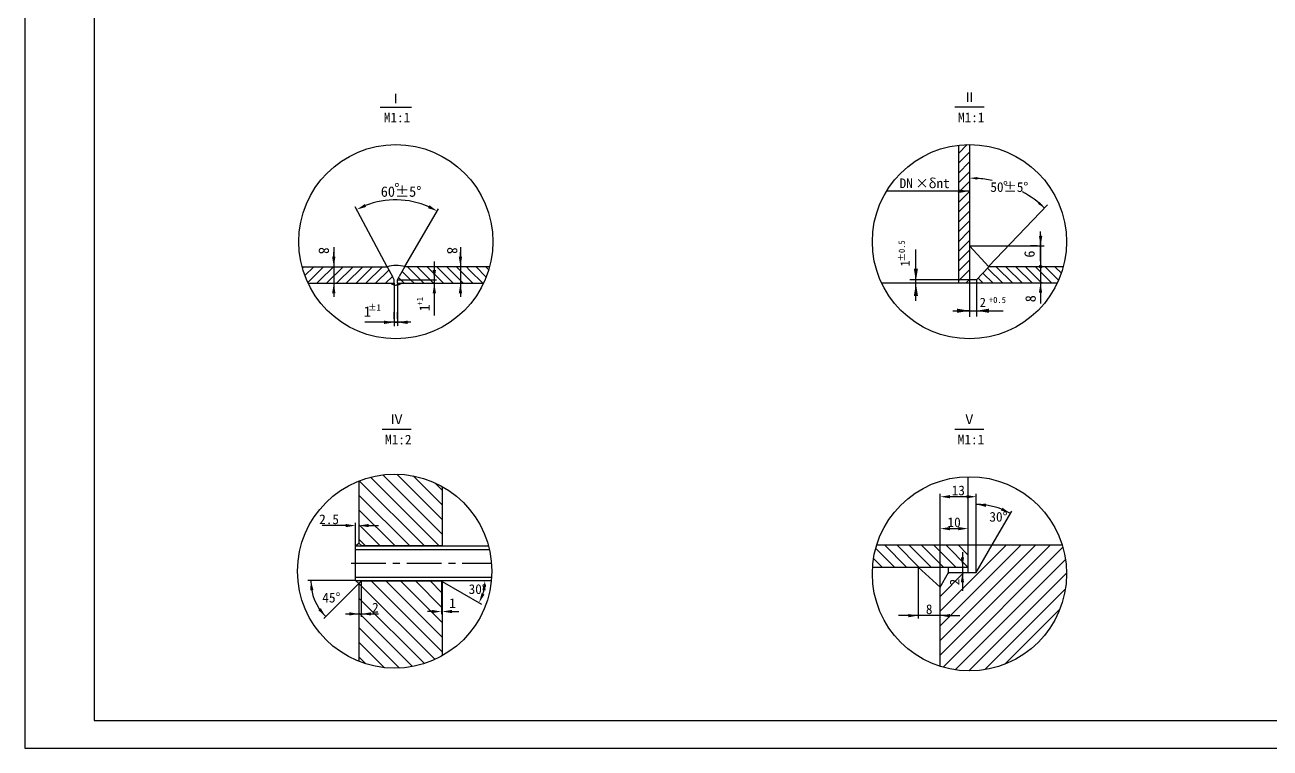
# Model space of a CAD drawing. Extents: x -6305 to 2454, y -6155 to 5940.
# Drawn here: x -6305 to -1818, y 0 to 2607 of the extents above; entities that cross this region are included whole.
import ezdxf

# ---------------------------------------------------------------- set-up
doc = ezdxf.new("R2010")
doc.units = 0
doc.header["$LTSCALE"] = 50
doc.header["$MEASUREMENT"] = 0
doc.linetypes.add('CENTERX2', pattern=[4, 2.5, -0.5, 0.5, -0.5])
doc.layers.get('0').update_dxf_attribs({"linetype": 'CONTINUOUS'})
doc.layers.get('DEFPOINTS').update_dxf_attribs({"linetype": 'CONTINUOUS'})
doc.layers.add('LAYER1', color=7, linetype='CONTINUOUS')
doc.styles.get("Standard").update_dxf_attribs({"font": 'SIMFANG.TTF'})
doc.styles.add('style1', font='SIMFANG.TTF')

msp = doc.modelspace()

# ---------------------------------------------------------------- hatches: boundary and pattern name
h = msp.add_hatch()
h.set_pattern_fill('ANSI31', color=4, scale=300, angle=90, style=0)
h.paths.add_polyline_path([(-4804.3, 729.9), (-4801.4, 731.6), (-4801.4, 943.2, 0.225703), (-5101.4, 963.3), (-5101.4, 738.7), (-5092.7, 729.9)])
h.paths.add_polyline_path([(-5101.4, 483.8), (-5101.4, 312.5, 0.225703), (-4801.4, 332.5), (-4801.4, 600.8), (-4804.3, 602.4), (-5092.7, 602.4), (-5092.7, 483.8)])
h.paths.add_polyline_path([(-5092.7, 602.4), (-5101.4, 593.7), (-5101.4, 483.8), (-5092.7, 483.8)])
h.paths.add_polyline_path([(-5058.9, 532.6), (-5025.3, 532.6), (-5025.3, 480.1), (-5058.9, 480.1)], flags=24)
h = msp.add_hatch()
h.set_pattern_fill('ANSI31', color=4, scale=250, angle=90, style=0)
h.paths.add_polyline_path([(-3006.3, 732.5), (-3235.2, 732.5, 0.058333), (-3250.2, 652.5), (-3006.3, 652.5)])
h.paths.add_polyline_path([(-2906.3, 732.5), (-3006.3, 732.5), (-3006.3, 652.5), (-2906.3, 652.5)])
h = msp.add_hatch()
h.set_pattern_fill('ANSI31', color=4, scale=300, style=0)
h.paths.add_polyline_path([(-2876.3, 632.5), (-2976.3, 632.5), (-3006.3, 580.5), (-3006.3, 294.7, 0.506821), (-2551, 628.5, 0.075532), (-2566.8, 732.5), (-2818.6, 732.5)])
h.paths.add_polyline_path([(-2980.8, 581.6), (-2980.8, 615.1), (-2928.3, 615.1), (-2928.3, 581.6)], flags=24)

# ---------------------------------------------------------------- linework, layer by layer
at = {"color": 1}
for p, q in [((-6055.2, 5840), (-6055.2, 100)), ((-2941, 2173.2), (-2941, 1675.5)), ((-2901, 2175.5), (-2901, 1675.5)), ((-2831, 1735.5), (-2901, 1810.5)), ((-5306.6, 1735.5), (-4999.6, 1735.5)), ((-4999.6, 1735.5), (-4980.8, 1700.4)), ((-4935.6, 1735.7), (-4955.8, 1700.4)), ((-4935.6, 1735.7), (-4630.1, 1735.7)), ((-2831, 1735.5), (-2876, 1688)), ((-2562.8, 1735.5), (-2831, 1735.5)), ((-5284.6, 1675.5), (-4974.7, 1675.5)), ((-4974.7, 1675.4), (-4974.6, 1687.9)), ((-4962.1, 1675.7), (-4962.1, 1688)), ((-4962.1, 1675.7), (-4652.1, 1675.7)), ((-2901, 1675.5), (-3217.2, 1675.5)), ((-2876, 1688), (-2876, 1675.5)), ((-2584.8, 1675.5), (-2876, 1675.5)), ((-5101.4, 963.3), (-5101.4, 738.7)), ((-4801.4, 943.2), (-4801.4, 728.7)), ((-2906.3, 978.5), (-2906.3, 652.5)), ((-5113.9, 728.7), (-5101.4, 738.7)), ((-5113.9, 728.7), (-4634.5, 728.7)), ((-5113.9, 603.7), (-5113.9, 728.7)), ((-5101.4, 738.7), (-5091.4, 728.7)), ((-5092.7, 729.9), (-4804.3, 729.9)), ((-4804.3, 729.9), (-4801.4, 731.6)), ((-4804.3, 729.9), (-4804.3, 728.7)), ((-3235.2, 732.5), (-2566.8, 732.5)), ((-2876.3, 632.5), (-2818.6, 732.5)), ((-5113.9, 716.2), (-4631.4, 716.2)), ((-3250.2, 652.5), (-2906.3, 652.5)), ((-3086.3, 652.5), (-3006.3, 580.5)), ((-3006.3, 580.5), (-2976.3, 632.5)), ((-2976.3, 632.5), (-2876.3, 632.5)), ((-5113.9, 616.2), (-4623.2, 616.2)), ((-5113.9, 603.7), (-4624.2, 603.7)), ((-5113.9, 603.7), (-5101.4, 593.7)), ((-5101.4, 593.7), (-5091.4, 603.7)), ((-5101.4, 593.7), (-5101.4, 312.5)), ((-5092.7, 602.4), (-4804.3, 602.4)), ((-4804.3, 602.4), (-4804.3, 603.7)), ((-4804.3, 602.4), (-4801.4, 600.8)), ((-4801.4, 603.7), (-4801.4, 332.5)), ((-3006.3, 294.7), (-3006.3, 580.5)), ((-6055.2, 100), (2004.8, 100))]:
    msp.add_line(p, q, dxfattribs=at)
at = {"color": 2}
for p, q in [((-5024.9, 2311), (-4911.9, 2311)), ((-2953.4, 2311.3), (-2848.6, 2311.3)), ((-5018.2, 1149.8), (-4913.4, 1149.8)), ((-2954.2, 1150.1), (-2849.4, 1150.1))]:
    msp.add_line(p, q, dxfattribs=at)
at = {"color": 4}
for p, q in [((-2941, 2143.7), (-2909.3, 2175.4)), ((-2941, 2108.3), (-2901, 2148.3)), ((-2941, 2073), (-2901, 2113)), ((-2941, 2037.6), (-2901, 2077.6)), ((-2935.5, 2007.7), (-2901, 2042.3)), ((-2901, 2007.7), (-2979.1, 2007.7)), ((-2941, 2002.3), (-2935.6, 2007.7)), ((-2941, 1966.9), (-2901, 2006.9)), ((-2941, 1931.6), (-2901, 1971.6)), ((-2941, 1896.2), (-2901, 1936.2)), ((-2941, 1860.8), (-2901, 1900.8)), ((-2941, 1825.5), (-2901, 1865.5)), ((-2644.6, 1826.5), (-2644.6, 1862.5)), ((-2941, 1790.1), (-2901, 1830.1)), ((-2901, 1810.5), (-2632.1, 1810.5)), ((-2657.1, 1810.5), (-2680.6, 1810.5)), ((-2644.6, 1755.5), (-2644.6, 1830.5)), ((-5192, 1751.4), (-5192, 1787.4)), ((-4735.5, 1751.6), (-4735.5, 1787.6)), ((-2941, 1754.8), (-2901, 1794.8)), ((-2941, 1719.4), (-2901, 1759.4)), ((-5305.1, 1729.9), (-5299.4, 1735.5)), ((-5296.3, 1703.2), (-5264, 1735.5)), ((-5285.9, 1678.3), (-5243.3, 1721)), ((-5243.3, 1721), (-5228.7, 1735.5)), ((-5243.3, 1685.6), (-5193.3, 1735.5)), ((-5218, 1675.5), (-5158, 1735.5)), ((-5182.6, 1675.5), (-5122.6, 1735.5)), ((-5147.3, 1675.5), (-5087.3, 1735.5)), ((-5111.9, 1675.5), (-5051.9, 1735.5)), ((-5076.6, 1675.5), (-5016.5, 1735.5)), ((-5041.2, 1675.5), (-4993.2, 1723.5)), ((-4915, 1687.8), (-4945.5, 1718.4)), ((-4879.6, 1687.9), (-4927.5, 1735.7)), ((-4844.3, 1687.9), (-4892.1, 1735.7)), ((-4808.9, 1687.9), (-4856.8, 1735.7)), ((-4761.4, 1675.7), (-4821.4, 1735.7)), ((-4726, 1675.7), (-4786, 1735.7)), ((-4701.6, 1686.6), (-4750.7, 1735.7)), ((-4701.6, 1721.9), (-4715.3, 1735.7)), ((-4655.3, 1675.7), (-4701.6, 1721.9)), ((-4642.4, 1698.1), (-4680, 1735.7)), ((-4633.3, 1724.4), (-4644.6, 1735.7)), ((-2937.1, 1688), (-2901, 1724.1)), ((-2815.8, 1675.5), (-2852.8, 1712.5)), ((-2780.4, 1675.5), (-2835.6, 1730.7)), ((-2745.1, 1675.5), (-2805.1, 1735.5)), ((-2709.7, 1675.5), (-2769.7, 1735.5)), ((-2674.3, 1675.5), (-2734.3, 1735.5)), ((-2644.6, 1681.1), (-2699, 1735.5)), ((-2644.6, 1716.5), (-2663.6, 1735.5)), ((-2648.6, 1735.5), (-2644.6, 1739.5)), ((-2648.6, 1736), (-2645.1, 1739.5)), ((-2648.6, 1735.1), (-2648.2, 1735.5)), ((-2648.5, 1736.6), (-2645.6, 1739.4)), ((-2648.5, 1734.7), (-2647.7, 1735.5)), ((-2648.4, 1734.4), (-2647.3, 1735.5)), ((-2648.3, 1734), (-2646.9, 1735.5)), ((-2648.2, 1735.5), (-2644.6, 1739.1)), ((-2648.2, 1737.3), (-2646.3, 1739.1)), ((-2648.2, 1733.7), (-2646.4, 1735.5)), ((-2648, 1733.5), (-2646, 1735.5)), ((-2647.9, 1733.2), (-2645.5, 1735.5)), ((-2647.7, 1735.5), (-2644.6, 1738.7)), ((-2647.7, 1732.9), (-2645.1, 1735.5)), ((-2647.5, 1732.7), (-2644.7, 1735.5)), ((-2647.3, 1735.5), (-2644.6, 1738.2)), ((-2647.2, 1732.5), (-2644.6, 1735.1)), ((-2647, 1732.3), (-2644.6, 1734.7)), ((-2646.9, 1735.5), (-2644.6, 1737.8)), ((-2646.7, 1732.1), (-2644.6, 1734.2)), ((-2646.4, 1735.5), (-2644.6, 1737.3)), ((-2646.4, 1731.9), (-2644.6, 1733.8)), ((-2646.1, 1731.8), (-2644.6, 1733.4)), ((-2646, 1735.5), (-2644.6, 1736.9)), ((-2645.8, 1731.7), (-2644.6, 1732.9)), ((-2645.5, 1735.5), (-2644.6, 1736.5)), ((-2645.5, 1731.6), (-2644.6, 1732.5)), ((-2645.1, 1735.5), (-2644.6, 1736)), ((-2645.1, 1731.5), (-2644.6, 1732)), ((-2644.7, 1735.5), (-2644.6, 1735.6)), ((-2644.7, 1731.5), (-2644.6, 1731.6)), ((-2644.6, 1739.1), (-2644.2, 1739.5)), ((-2644.6, 1738.2), (-2643.5, 1739.4)), ((-2644.6, 1738.7), (-2643.8, 1739.4)), ((-2644.6, 1737.8), (-2643.1, 1739.2)), ((-2644.6, 1737.3), (-2642.8, 1739.1)), ((-2644.6, 1736.9), (-2642.5, 1739)), ((-2644.6, 1736.5), (-2642.3, 1738.8)), ((-2644.6, 1736), (-2642, 1738.6)), ((-2644.6, 1735.6), (-2641.8, 1738.4)), ((-2644.6, 1731.6), (-2640.7, 1735.5)), ((-2644.6, 1732), (-2641.1, 1735.5)), ((-2644.6, 1732.5), (-2641.6, 1735.5)), ((-2644.6, 1732.9), (-2642, 1735.5)), ((-2644.6, 1733.4), (-2642.4, 1735.5)), ((-2644.6, 1733.8), (-2642.9, 1735.5)), ((-2644.6, 1734.2), (-2643.3, 1735.5)), ((-2644.6, 1734.7), (-2643.8, 1735.5)), ((-2644.6, 1735.1), (-2644.2, 1735.5)), ((-2644.6, 1719.5), (-2644.6, 1683.5)), ((-2603.6, 1675.5), (-2644.6, 1716.5)), ((-2644.2, 1735.5), (-2641.6, 1738.2)), ((-2644.2, 1731.5), (-2640.6, 1735.2)), ((-2643.8, 1735.5), (-2641.4, 1737.9)), ((-2643.7, 1731.6), (-2640.7, 1734.6)), ((-2643.3, 1735.5), (-2641.2, 1737.6)), ((-2643.1, 1731.8), (-2640.9, 1734)), ((-2642.9, 1735.5), (-2641, 1737.4)), ((-2642.4, 1735.5), (-2640.9, 1737.1)), ((-2642, 1735.5), (-2640.8, 1736.7)), ((-2641.8, 1732.6), (-2641.7, 1732.7)), ((-2641.6, 1735.5), (-2640.7, 1736.4)), ((-2641.1, 1735.5), (-2640.6, 1736)), ((-2640.7, 1735.5), (-2640.6, 1735.6)), ((-2579.6, 1686.9), (-2628.3, 1735.5)), ((-2569.8, 1712.4), (-2592.9, 1735.5)), ((-5253.3, 1675.5), (-5243.3, 1685.6)), ((-5005.8, 1675.5), (-4980.9, 1700.5)), ((-4950.3, 1687.8), (-4958.1, 1695.7)), ((-4938.2, 1675.7), (-4950.3, 1687.8)), ((-4902.8, 1675.7), (-4915, 1687.8)), ((-4867.5, 1675.7), (-4879.6, 1687.9)), ((-4832.1, 1675.7), (-4844.3, 1687.9)), ((-4796.8, 1675.7), (-4808.9, 1687.9)), ((-4690.7, 1675.7), (-4701.6, 1686.6)), ((-2876, 1688), (-3115.5, 1688)), ((-2941, 1684.1), (-2937.1, 1688)), ((-2914.2, 1675.5), (-2901.7, 1688)), ((-2901.7, 1688), (-2901, 1688.7)), ((-2901, 1675.5), (-2901, 1554.8)), ((-2876, 1675.5), (-2876, 1555.7)), ((-2851.1, 1675.5), (-2870, 1694.4)), ((-2639, 1675.5), (-2644.6, 1681.1)), ((-4829.6, 1639.7), (-4829.6, 1560)), ((-4974.6, 1547.5), (-4974.6, 1571)), ((-4962.2, 1547.5), (-4962.2, 1571)), ((-5010.6, 1535), (-5046.6, 1535)), ((-4974.6, 1535), (-4962.2, 1535)), ((-3006.3, 632.5), (-3006.3, 916.2)), ((-2911.3, 906.2), (-2971.3, 906.2)), ((-2876.3, 632.5), (-2876.3, 916.2)), ((-2818.6, 732.5), (-2748.2, 854.3)), ((-5113.9, 728.7), (-5113.9, 812.2)), ((-5148.9, 802.2), (-5234, 802.2)), ((-5066.4, 802.2), (-5031.4, 802.2)), ((-3006.3, 580.5), (-3006.3, 801.2)), ((-2971.3, 791.2), (-2941.3, 791.2)), ((-2926.3, 706.8), (-2926.3, 567.2)), ((-3086.3, 652.5), (-3086.3, 467.6)), ((-2976.3, 632.5), (-2976.3, 652.5)), ((-2906.3, 652.5), (-2906.3, 632.5)), ((-5113.9, 603.7), (-5284.9, 603.7)), ((-5101.4, 593.7), (-5228.2, 466.9)), ((-5092.7, 602.4), (-5092.7, 473.8)), ((-4804.3, 602.4), (-4804.3, 482.3)), ((-4801.4, 600.8), (-4659.6, 518.9)), ((-5149.6, 483.8), (-5031.4, 483.8)), ((-4839.3, 492.3), (-4854.1, 492.3)), ((-4766.4, 492.3), (-4741.8, 492.3)), ((-2971.3, 477.6), (-3156.3, 477.6)), ((-2971.3, 477.6), (-2936.3, 477.6))]:
    msp.add_line(p, q, dxfattribs=at)
at = {"color": 4, "linetype": 'ByBlock'}
for p, q in [((-2901, 2007.7), (-3197.2, 2007.6)), ((-4999.6, 1735.5), (-5114.9, 1951.6)), ((-4935.6, 1735.7), (-4814.2, 1943.5)), ((-2832.1, 1736.7), (-2619.5, 1958.5)), ((-2644.6, 1850.5), (-2644.6, 1602.2)), ((-5191.9, 1806.2), (-5192, 1627)), ((-4735.5, 1806.4), (-4735.6, 1627.1)), ((-3094.1, 1611.9), (-3094.1, 1797.3)), ((-4829.7, 1754), (-4829.7, 1574.1)), ((-4974.7, 1675.5), (-4974.6, 1521.5)), ((-4962.1, 1675.7), (-4962.3, 1522)), ((-4962.1, 1687.8), (-4822.1, 1687.9)), ((-2960.6, 1576.7), (-2779.7, 1576.2)), ((-2898.5, 1576.6), (-2921, 1576.6)), ((-4914, 1535), (-5080, 1534.9))]:
    msp.add_line(p, q, dxfattribs=at)
at = {"color": 2, "linetype": 'CENTERX2'}
msp.add_line((-5128.9, 666.2), (-4623.6, 666.2), dxfattribs=at)
at = {"color": 2}
msp.add_lwpolyline([(-6305.2, 0), (2104.8, 0), (2104.8, 5940), (-6305.2, 5940)], close=True, dxfattribs=at)
for centre in [(-4968.4, 1825.5), (-2901, 1825.5), (-4972.5, 637.9), (-2901, 628.5)]:
    msp.add_circle(centre, 350, dxfattribs=at)
at = {"color": 4}
msp.add_circle((-2644.6, 1735.5), 4.02, dxfattribs=at)
for centre, radius, start, end in [((-2901, 1661.6), 393.3, 78.0295, 85.9201), ((-4969.1, 1678.4), 298.1, 66.4374, 111.3691), ((-2901, 1661.6), 393.3, 46.5167, 60.9101), ((-2876.3, 632.5), 246.2, 60, 90), ((-4806.4, 603.7), 159.5, 330, 330), ((-5091.4, 603.7), 183.5, 180, 225), ((-4806.4, 603.7), 159.5, 342.5965, 347.4035)]:
    msp.add_arc(centre, radius, start, end, dxfattribs=at)
at = {"color": 1}
msp.add_arc((-4967.3, 1613.1), 126.6, 75.5056, 104.7752, dxfattribs=at)
for points in [[(-4986.9, 1675.5), (-4977.5, 1670.1), (-4971.6, 1669.3), (-4966.9, 1668.8), (-4966.9, 1668.8)], [(-4946.7, 1675.5), (-4956, 1670.1), (-4962, 1669.3), (-4966.7, 1668.8), (-4966.7, 1668.8)]]:
    msp.add_open_spline(points, degree=3, knots=[0, 0, 0, 0, 8.84578, 12.43447, 12.43447, 12.43447, 12.43447], dxfattribs=at)
at = {"color": 4, "linetype": 'ByBlock'}
msp.add_point((-4956.1, 1535), dxfattribs=at)
at = {"color": 4}
for points in [[(-2873.2, 2049.3), (-2872.9, 2058.6), (-2901, 2054.9)], [(-2937, 2013.7), (-2937, 2001.7), (-2901, 2007.7)], [(-5075.3, 1950.7), (-5080.1, 1961.3), (-5109.5, 1941.4)], [(-4847.3, 1956.9), (-4852.6, 1946.5), (-4818.7, 1935.8)], [(-2648.3, 1969), (-2654.4, 1962), (-2630.4, 1947)], [(-2650.6, 1846.5), (-2638.6, 1846.5), (-2644.6, 1810.5)], [(-5198, 1771.4), (-5186, 1771.4), (-5192, 1735.4)], [(-4741.5, 1771.6), (-4729.5, 1771.6), (-4735.5, 1735.6)], [(-4835.6, 1723.9), (-4823.6, 1723.9), (-4829.6, 1687.9)], [(-5198, 1639.5), (-5186, 1639.5), (-5192, 1675.5)], [(-4835.6, 1639.7), (-4823.6, 1639.7), (-4829.6, 1675.7)], [(-4741.5, 1639.7), (-4729.5, 1639.7), (-4735.5, 1675.7)], [(-2650.9, 1641.5), (-2638.9, 1641.5), (-2644.9, 1677.5)], [(-5010.6, 1541), (-5010.6, 1529), (-4974.6, 1535)], [(-4926.2, 1541), (-4926.2, 1529), (-4962.2, 1535)], [(-2971.3, 912.1), (-2971.3, 900.4), (-3006.3, 906.2)], [(-2911.3, 912.1), (-2911.3, 900.4), (-2876.3, 906.2)], [(-2842, 869.7), (-2840.9, 881.3), (-2876.3, 878.6)], [(-2781.9, 866.5), (-2787.1, 856.1), (-2753.2, 845.7)], [(-5148.9, 808.1), (-5148.9, 796.4), (-5113.9, 802.2)], [(-5066.4, 808.1), (-5066.4, 796.4), (-5101.4, 802.2)], [(-2971.3, 797), (-2971.3, 785.3), (-3006.3, 791.2)], [(-2941.3, 797), (-2941.3, 785.3), (-2906.3, 791.2)], [(-2932.1, 687.5), (-2920.5, 687.5), (-2926.3, 652.5)], [(-2932.1, 597.5), (-2920.5, 597.5), (-2926.3, 632.5)], [(-5276.7, 568.2), (-5265.1, 569.6), (-5274.9, 603.7)], [(-4656.6, 569.5), (-4645, 568.2), (-4646.9, 603.7)], [(-4648.9, 553.6), (-4659.6, 558.3), (-4668.3, 523.9)], [(-5238.9, 504.7), (-5247.9, 497.2), (-5221.2, 474)], [(-4839.3, 498.2), (-4839.3, 486.5), (-4804.3, 492.3)], [(-4766.4, 498.2), (-4766.4, 486.5), (-4801.4, 492.3)], [(-5136.4, 489.7), (-5136.4, 478), (-5101.4, 483.8)], [(-5057.7, 489.7), (-5057.7, 478), (-5092.7, 483.8)], [(-3121.3, 483.4), (-3121.3, 471.7), (-3086.3, 477.6)], [(-2971.3, 483.4), (-2971.3, 471.7), (-3006.3, 477.6)]]:
    msp.add_solid(points, dxfattribs=at)
at = {"color": 4, "linetype": 'ByBlock'}
for points in [[(-3101.6, 1728.9), (-3086.6, 1728.9), (-3094.1, 1683.9)], [(-3101.5, 1629.6), (-3086.5, 1629.6), (-3094, 1674.6)], [(-2946, 1584.1), (-2946, 1569.1), (-2901, 1576.6)], [(-2831, 1584.1), (-2831, 1569.1), (-2876, 1576.6)]]:
    msp.add_solid(points, dxfattribs=at)
at = {"layer": 'DEFPOINTS', "color": 0, "linetype": 'ByBlock'}
for p in [(-2901, 2133.2), (-5047.6, 1825.5), (-2901, 1675.5)]:
    msp.add_point(p, dxfattribs=at)
at = {"layer": 'DEFPOINTS', "color": 1, "linetype": 'ByBlock'}
for p in [(-4980.8, 1700.4), (-4955.8, 1700.4)]:
    msp.add_point(p, dxfattribs=at)
at = {"layer": 'LAYER1', "color": 1}
for p, q in [((-4974.6, 1687.9), (-4980.8, 1700.4)), ((-4962.1, 1687.8), (-4955.8, 1700.4))]:
    msp.add_line(p, q, dxfattribs=at)
at = {"layer": 'LAYER1', "color": 4}
msp.add_line((-2876, 1675.5), (-2901, 1675.5), dxfattribs=at)

# ---------------------------------------------------------------- texts
at = {"color": 2}
for s, p in [('Ⅰ', (-4992.7, 2323.8)), ('Ⅱ', (-2924.8, 2329.3)), ('M1:1', (-5011.7, 2255.9)), ('M1:1', (-2942.3, 2256.2)), ('DN', (-3152.6, 2018.6)), ('×δnt', (-3095.8, 2018.6)), ('Ⅳ', (-4989.6, 1167.8)), ('Ⅴ', (-2925.5, 1168.1)), ('M1:2', (-5007.1, 1094.7)), ('M1:1', (-2943.1, 1095))]:
    msp.add_text(s, height=35, dxfattribs=at).set_placement(p)
at = {"color": 4}
for s, height, p in [('60±5°', 37.5, (-5022.5, 1987.5)), ('°', 37.5, (-4974.1, 1998.6)), ('50±5°', 35, (-2825.7, 2005.1)), ('°', 35, (-2780.2, 2007.8)), ('2', 33.3, (-2864.3, 1590.2)), ('+0.5', 22.5, (-2830.8, 1604.6)), ('1', 37.5, (-5083.9, 1554.8)), ('±1', 22.5, (-5068.3, 1577.4))]:
    msp.add_text(s, height=height, dxfattribs=at).set_placement(p)
for s, height, rotation, p in [('8', 37.5, 270, (-5245.8, 1806)), ('8', 37.5, 270, (-4783.2, 1806.2)), ('±0.5', 22.5, 90, (-3133.8, 1754.1)), ('1', 33.3, 90, (-3116.2, 1735.8)), ('6', 37.5, 90, (-2666, 1768.1)), ('+1', 22.5, 90, (-4870.5, 1595.4)), ('8', 37.5, 90, (-2662.2, 1607.3)), ('1', 37.5, 90, (-4845.9, 1574.4))]:
    msp.add_text(s, height=height, rotation=rotation, dxfattribs=at).set_placement(p)
at = {"color": 4, "char_height": 35, "attachment_point": 5}
for s, insert in [('13', (-2941.3, 928.7)), ('\\A1;30°', (-2796.6, 833.5)), ('10', (-2956.3, 813.7)), ('\\A1;30°', (-4673.4, 572.8))]:
    msp.add_mtext(s, dxfattribs=dict(at, insert=insert))
at = {"color": 4, "char_height": 35, "attachment_point": 5, "style": 'style1'}
for s, insert in [('2.5', (-5209, 824.7)), ('\\A1;45°', (-5200.6, 542.1)), ('1', (-4764, 522.2)), ('2', (-5042.1, 506.3)), ('8', (-3046.3, 500.4))]:
    msp.add_mtext(s, dxfattribs=dict(at, insert=insert))
at = {"color": 4, "insert": (-2954.5, 598.3), "char_height": 35, "attachment_point": 5, "rotation": 90}
msp.add_mtext('2', dxfattribs=at)

doc.saveas('drawing.dxf')
